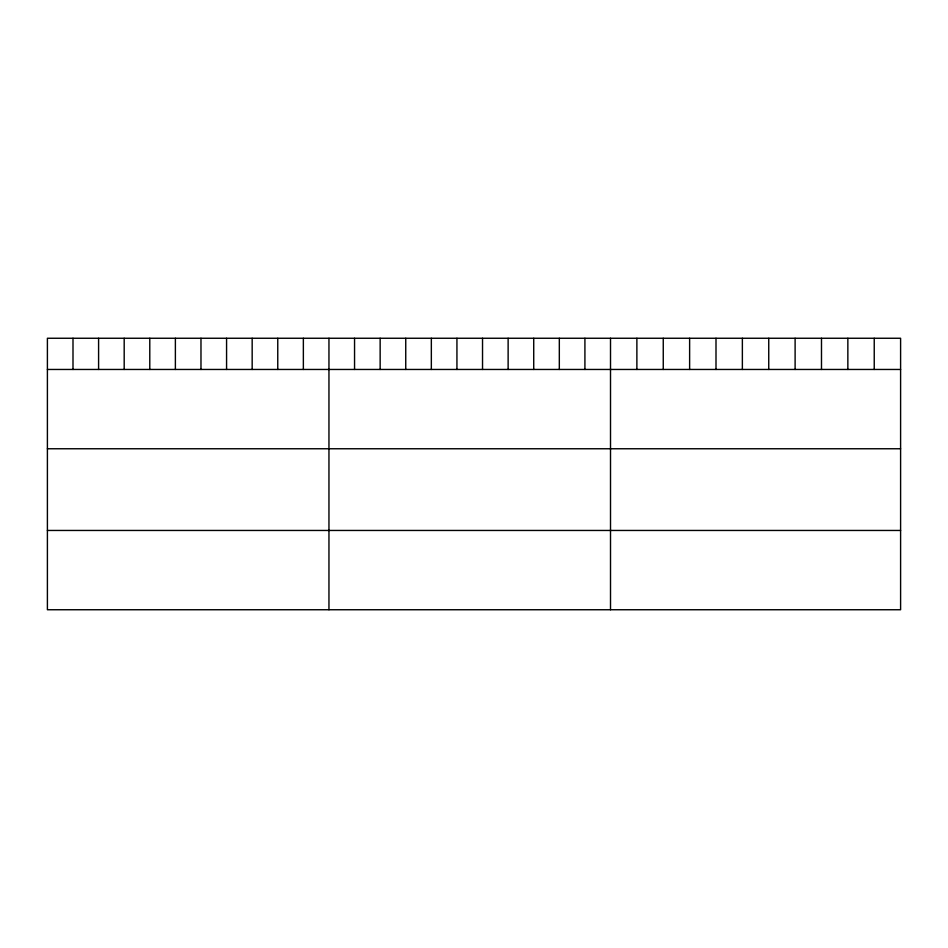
<?xml version="1.0" encoding="UTF-8"?>
<svg xmlns="http://www.w3.org/2000/svg" width="948" height="948" viewBox="0 0 948 948"><rect width="100%" height="100%" fill="white"/><g stroke="black" fill="none" stroke-linecap="round" stroke-linejoin="round"><path stroke-width="1.42" d="M900.6 369.459L900.6 609.742L47.4 609.742L47.4 338.258L900.6 338.258L900.6 369.459L47.4 369.459M47.4 448.76L900.6 448.76M47.4 530.453L900.6 530.453M874.234 338.258L874.234 369.459M847.856 338.258L847.856 369.459M821.489 338.258L821.489 369.459M795.111 338.258L795.111 369.459M768.745 338.258L768.745 369.459M742.367 338.258L742.367 369.459M716.001 338.258L716.001 369.459M689.623 338.258L689.623 369.459M663.256 338.258L663.256 369.459M636.878 338.258L636.878 369.459M610.512 338.258L610.512 609.742M584.916 338.258L584.916 369.459M559.32 338.258L559.32 369.459M533.724 338.258L533.724 369.459M508.128 338.258L508.128 369.459M482.532 338.258L482.532 369.459M456.936 338.258L456.936 369.459M431.34 338.258L431.34 369.459M405.744 338.258L405.744 369.459M380.148 338.258L380.148 369.459M354.552 338.258L354.552 369.459M328.956 338.258L328.956 609.742M303.36 338.258L303.36 369.459M277.764 338.258L277.764 369.459M252.168 338.258L252.168 369.459M226.572 338.258L226.572 369.459M200.976 338.258L200.976 369.459M175.38 338.258L175.38 369.459M149.784 338.258L149.784 369.459M124.188 338.258L124.188 369.459M98.592 338.258L98.592 369.459M72.996 338.258L72.996 369.459"/></g></svg>
